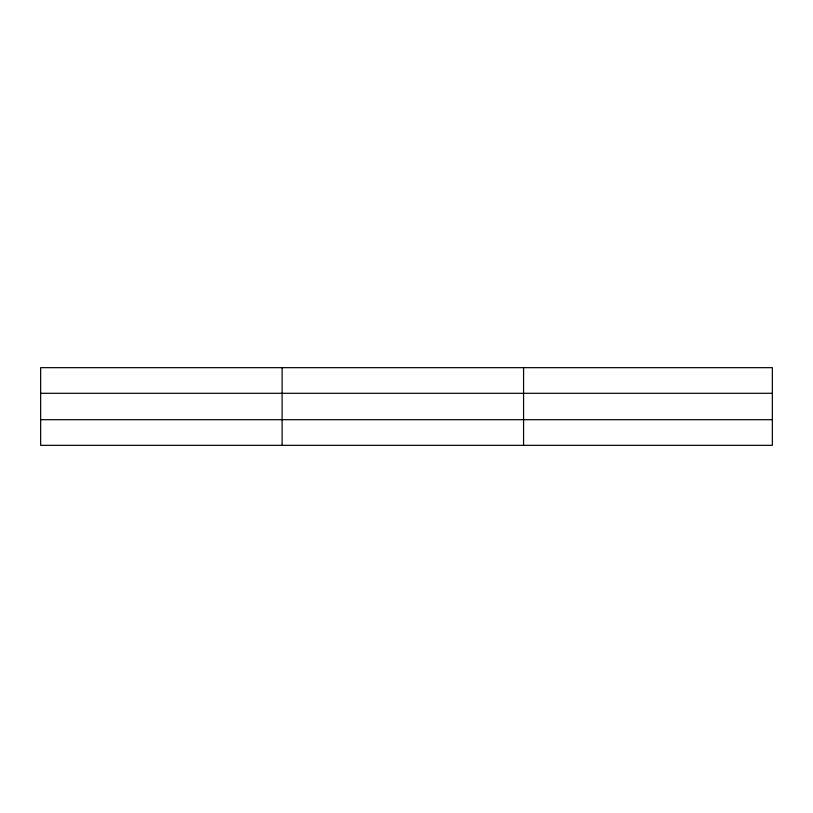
<?xml version="1.0" encoding="UTF-8"?>
<svg xmlns="http://www.w3.org/2000/svg" width="813" height="813" viewBox="0 0 813 813"><rect width="100%" height="100%" fill="white"/><g stroke="black" fill="none" stroke-linecap="round" stroke-linejoin="round"><path stroke-width="1.22" d="M282.111 367.659L282.111 445.341M523.572 367.659L523.572 445.341M772.35 419.701L772.35 445.341L40.65 445.341L40.65 367.659L772.35 367.659L772.35 419.701L40.65 419.701M40.65 393.299L772.35 393.299"/></g></svg>
